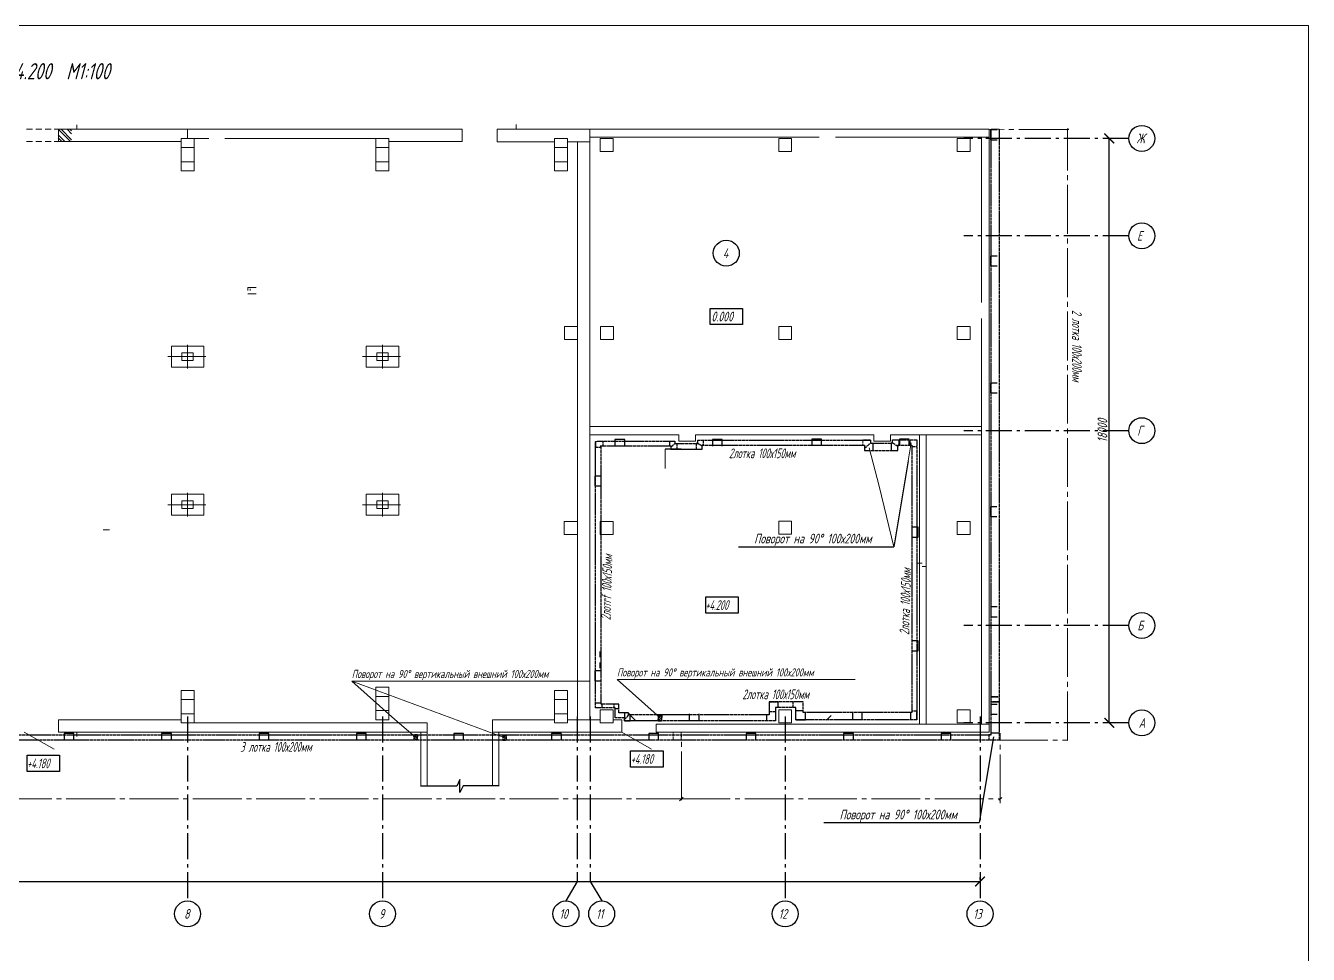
# Model space of a CAD drawing. Header units: millimetres. Extents: x -14296 to 10264, y -13087 to -5602.
# Drawn here: x -5596.3 to -5201.3, y -5892 to -5606 of the extents above; entities that cross this region are included whole.
import ezdxf

# ---------------------------------------------------------------- set-up
doc = ezdxf.new("R2010")
doc.units = ezdxf.units.MM
for name, pattern in [('CENTER2', [1.125, 0.75, -0.125, 0.125, -0.125]), ('gost6', [12, 8, -1.5, 1, -1.5]), ('HIDDEN2', [4.7625, 3.175, -1.5875]), ('K5LT_AXLED', [19.5, 15, -1.5, 1.5, -1.5]), ('K5LT_BASIC', [0]), ('PHANTOM2', [1.25, 0.625, -0.125, 0.125, -0.125, 0.125, -0.125])]:
    doc.linetypes.add(name, pattern=pattern)
for name, color, linetype, lineweight in [('Линия выноска', 137, 'Continuous', 25), ('Осевая', 4, 'gost6', 25), ('Размерная', 4, 'Continuous', 25), ('Рамка толстая', 7, 'Continuous', 15), ('Рамка тонкая', 5, 'Continuous', 25), ('стена', 7, 'Continuous', 18), ('Строительный', 251, 'Continuous', 13), ('Текст', 7, 'Continuous', 20), ('Технологическое', 156, 'Continuous', 18), ('ЭлектрооБорудование (Вновь)', 160, 'Continuous', 15)]:
    doc.layers.add(name, color=color, linetype=linetype, lineweight=lineweight)
doc.styles.add('Simplex', font='simplex.shx', dxfattribs={"width": 0.7, "oblique": 15})

# ---------------------------------------------------------------- blocks, each defined once
blk = doc.blocks.new('_ArchTick')
at = {"color": 0, "const_width": 0.15}
blk.add_lwpolyline([(-0.5, -0.5), (0.5, 0.5)], dxfattribs=at)

msp = doc.modelspace()

# ---------------------------------------------------------------- linework, layer by layer
at = {"layer": 'Линия выноска', "color": 18, "linetype": 'ByBlock', "lineweight": -2, "true_color": 0x000000}
for p, q in [((-5328.99101, -5766.44187), (-5328.99101, -5766.44187)), ((-5302.7, -5851.42489), (-5302.7, -5851.42489))]:
    msp.add_line(p, q, dxfattribs=at)
at = {"layer": 'Линия выноска', "color": 18, "lineweight": 25, "true_color": 0x000000}
msp.add_line((-5408.60924, -5819.81766), (-5410.02345, -5818.40344), dxfattribs=at)
at = {"layer": 'Линия выноска', "color": 18, "true_color": 0x000000}
msp.add_line((-5348.25882, -5818.40344), (-5349.67303, -5819.81766), dxfattribs=at)
at = {"layer": 'Линия выноска', "color": 18, "linetype": 'ByBlock', "lineweight": -2, "true_color": 0x000000}
for points in [[(-5324.58305, -5740.00797), (-5328.99101, -5766.44187)], [(-5376.82691, -5766.44187), (-5328.99101, -5766.44187)], [(-5298.29204, -5824.99099), (-5302.7, -5851.42489)], [(-5350.5359, -5851.42489), (-5302.7, -5851.42489)]]:
    msp.add_lwpolyline(points, dxfattribs=at)
at = {"layer": 'Осевая', "color": 18, "true_color": 0x000000}
for p, q in [((-5256.63039, -5640.71055), (-5307.45039, -5640.71055)), ((-5256.63039, -5670.71055), (-5307.43039, -5670.71055)), ((-5256.63039, -5730.71055), (-5307.43039, -5730.71055)), ((-5256.63039, -5790.71055), (-5307.43039, -5790.71055)), ((-5546.43039, -5818.71055), (-5546.43039, -5875.53303)), ((-5486.43039, -5818.71055), (-5486.43039, -5875.53303)), ((-5426.43039, -5818.71055), (-5426.43039, -5869.53303)), ((-5422.43039, -5818.71055), (-5422.43039, -5869.53303)), ((-5362.43039, -5818.71055), (-5362.43039, -5875.53303)), ((-5256.63039, -5820.71055), (-5307.43039, -5820.71055)), ((-5302.43039, -5818.71055), (-5302.43039, -5875.53303)), ((-5426.43039, -5869.53303), (-5429.93039, -5875.53303)), ((-5422.43039, -5869.53303), (-5418.93039, -5875.53303))]:
    msp.add_line(p, q, dxfattribs=at)
at = {"layer": 'Размерная', "color": 18, "true_color": 0x000000}
for p, q in [((-5263.25539, -5640.71055), (-5263.88039, -5640.71055)), ((-5262.63039, -5820.71055), (-5262.63039, -5640.71055)), ((-5263.25539, -5820.71055), (-5263.88039, -5820.71055)), ((-5302.43039, -5868.90803), (-5302.43039, -5868.28303)), ((-5910.43039, -5869.53303), (-5302.43039, -5869.53303))]:
    msp.add_line(p, q, dxfattribs=at)
at = {"layer": 'Рамка толстая', "color": 18, "true_color": 0x000000}
for p, q in [((-5991.34149, -5605.98148), (-5201.34149, -5605.98148)), ((-5201.34149, -5605.98148), (-5201.34149, -6179.98148))]:
    msp.add_line(p, q, dxfattribs=at)
at = {"layer": 'Рамка тонкая', "color": 18, "lineweight": 25, "true_color": 0x000000}
for p, q in [((-5297.20063, -5638.11059), (-5299.20063, -5638.11059)), ((-5299.20063, -5638.11059), (-5299.20063, -5641.11059)), ((-5299.20063, -5641.11059), (-5297.20063, -5641.11059)), ((-5297.19611, -5676.97724), (-5299.19611, -5676.97724)), ((-5299.19611, -5676.97724), (-5299.19611, -5679.97724)), ((-5299.19611, -5679.97724), (-5297.19611, -5679.97724)), ((-5297.17771, -5716.06674), (-5299.17771, -5716.06674)), ((-5299.17771, -5716.06674), (-5299.17771, -5719.06674)), ((-5299.17771, -5719.06674), (-5297.17771, -5719.06674)), ((-5411.83035, -5733.46055), (-5414.83035, -5733.46055)), ((-5414.83035, -5733.46055), (-5414.83035, -5735.46055)), ((-5411.83035, -5735.46055), (-5411.83035, -5733.46055)), ((-5381.83035, -5733.46055), (-5384.83035, -5733.46055)), ((-5384.83035, -5733.46055), (-5384.83035, -5735.46055)), ((-5381.83035, -5735.46055), (-5381.83035, -5733.46055)), ((-5351.23187, -5733.36123), (-5354.23187, -5733.36123)), ((-5354.23187, -5733.36123), (-5354.23187, -5735.36123)), ((-5351.23187, -5735.36123), (-5351.23187, -5733.36123)), ((-5324.26863, -5733.29422), (-5327.26863, -5733.29422)), ((-5327.26863, -5733.29422), (-5327.26863, -5735.29422)), ((-5324.26863, -5735.29422), (-5324.26863, -5733.29422)), ((-5419.03047, -5744.71055), (-5421.03047, -5744.71055)), ((-5421.03047, -5744.71055), (-5421.03047, -5747.71055)), ((-5421.03047, -5747.71055), (-5419.03047, -5747.71055)), ((-5297.21047, -5754.16639), (-5299.21047, -5754.16639)), ((-5299.21047, -5754.16639), (-5299.21047, -5757.16639)), ((-5299.21047, -5757.16639), (-5297.21047, -5757.16639)), ((-5321.53039, -5760.47291), (-5323.53039, -5760.47291)), ((-5321.53039, -5763.47291), (-5321.53039, -5760.47291)), ((-5323.53039, -5763.47291), (-5321.53039, -5763.47291)), ((-5297.13039, -5785.01055), (-5299.13039, -5785.01055)), ((-5299.13039, -5785.01055), (-5299.13039, -5788.01055)), ((-5299.13039, -5788.01055), (-5297.13039, -5788.01055)), ((-5321.53039, -5795.47291), (-5323.53039, -5795.47291)), ((-5321.53039, -5798.47291), (-5321.53039, -5795.47291)), ((-5323.53039, -5798.47291), (-5321.53039, -5798.47291)), ((-5419.03047, -5804.71055), (-5421.03047, -5804.71055)), ((-5421.03047, -5804.71055), (-5421.03047, -5807.71055)), ((-5421.03047, -5807.71055), (-5419.03047, -5807.71055)), ((-5297.13039, -5815.01055), (-5299.13039, -5815.01055)), ((-5299.13039, -5815.01055), (-5299.13039, -5818.01055)), ((-5391.94367, -5817.95228), (-5391.94367, -5819.95228)), ((-5391.94367, -5819.95228), (-5388.94367, -5819.95228)), ((-5388.94367, -5819.95228), (-5388.94367, -5817.95228)), ((-5341.73039, -5817.61055), (-5341.73039, -5819.61055)), ((-5341.73039, -5819.61055), (-5338.73039, -5819.61055)), ((-5338.73039, -5819.61055), (-5338.73039, -5817.61055)), ((-5299.13039, -5818.01055), (-5297.13039, -5818.01055)), ((-5581.43039, -5824.01055), (-5584.43039, -5824.01055)), ((-5584.43039, -5824.01055), (-5584.43039, -5826.01055)), ((-5581.43039, -5826.01055), (-5581.43039, -5824.01055)), ((-5551.43039, -5824.01055), (-5554.43039, -5824.01055)), ((-5554.43039, -5824.01055), (-5554.43039, -5826.01055)), ((-5551.43039, -5826.01055), (-5551.43039, -5824.01055)), ((-5521.43039, -5824.01055), (-5524.43039, -5824.01055)), ((-5524.43039, -5824.01055), (-5524.43039, -5826.01055)), ((-5521.43039, -5826.01055), (-5521.43039, -5824.01055)), ((-5491.43039, -5824.01055), (-5494.43039, -5824.01055)), ((-5494.43039, -5824.01055), (-5494.43039, -5826.01055)), ((-5491.43039, -5826.01055), (-5491.43039, -5824.01055)), ((-5461.43039, -5824.01055), (-5464.43039, -5824.01055)), ((-5464.43039, -5824.01055), (-5464.43039, -5826.01055)), ((-5461.43039, -5826.01055), (-5461.43039, -5824.01055)), ((-5431.43039, -5824.01055), (-5434.43039, -5824.01055)), ((-5434.43039, -5824.01055), (-5434.43039, -5826.01055)), ((-5401.43039, -5824.01055), (-5404.43039, -5824.01055)), ((-5404.43039, -5824.01055), (-5404.43039, -5826.01055)), ((-5401.43039, -5826.01055), (-5401.43039, -5824.01055)), ((-5371.43039, -5824.01055), (-5374.43039, -5824.01055)), ((-5374.43039, -5824.01055), (-5374.43039, -5826.01055)), ((-5371.43039, -5826.01055), (-5371.43039, -5824.01055)), ((-5341.43039, -5824.01055), (-5344.43039, -5824.01055)), ((-5344.43039, -5824.01055), (-5344.43039, -5826.01055)), ((-5341.43039, -5826.01055), (-5341.43039, -5824.01055)), ((-5311.43039, -5824.01055), (-5314.43039, -5824.01055)), ((-5314.43039, -5824.01055), (-5314.43039, -5826.01055)), ((-5311.43039, -5826.01055), (-5311.43039, -5824.01055))]:
    msp.add_line(p, q, dxfattribs=at)
at = {"layer": 'Рамка тонкая', "color": 18, "true_color": 0x000000}
for p, q in [((-5385.56342, -5693.06566), (-5375.56342, -5693.06566)), ((-5385.56342, -5698.06566), (-5385.56342, -5693.06566)), ((-5375.56342, -5693.06566), (-5375.56342, -5698.06566)), ((-5375.56342, -5698.06566), (-5385.56342, -5698.06566)), ((-5386.87132, -5781.91239), (-5376.87132, -5781.91239)), ((-5386.87132, -5786.91239), (-5386.87132, -5781.91239)), ((-5376.87132, -5781.91239), (-5376.87132, -5786.91239)), ((-5376.87132, -5786.91239), (-5386.87132, -5786.91239)), ((-5410.01294, -5829.33232), (-5400.01294, -5829.33232)), ((-5410.01294, -5834.33232), (-5410.01294, -5829.33232)), ((-5400.01294, -5829.33232), (-5400.01294, -5834.33232)), ((-5595.85176, -5830.66756), (-5585.85176, -5830.66756)), ((-5595.85176, -5835.66756), (-5595.85176, -5830.66756)), ((-5585.85176, -5830.66756), (-5585.85176, -5835.66756)), ((-5585.85176, -5835.66756), (-5595.85176, -5835.66756)), ((-5400.01294, -5834.33232), (-5410.01294, -5834.33232))]:
    msp.add_line(p, q, dxfattribs=at)
at = {"layer": 'Рамка тонкая', "color": 18, "ltscale": 100, "true_color": 0x000000}
for p, q in [((-5463.57503, -5840.14412), (-5474.75106, -5840.18254)), ((-5462.58625, -5838.13855), (-5463.57503, -5840.14412)), ((-5462.56384, -5842.13848), (-5462.58625, -5838.13855)), ((-5461.57506, -5840.13291), (-5462.56384, -5842.13848)), ((-5450.75106, -5840.10227), (-5461.57506, -5840.13291))]:
    msp.add_line(p, q, dxfattribs=at)
at = {"layer": 'Рамка тонкая', "color": 18, "true_color": 0x000000}
for centre in [(-5252.63039, -5640.71055), (-5252.63039, -5670.71055), (-5380.56342, -5676.06566), (-5252.63039, -5730.71055), (-5252.63039, -5790.71055), (-5252.63039, -5820.71055), (-5546.43039, -5879.53303), (-5486.43039, -5879.53303), (-5429.93039, -5879.53303), (-5418.93039, -5879.53303), (-5362.43039, -5879.53303), (-5302.43039, -5879.53303)]:
    msp.add_circle(centre, 4, dxfattribs=at)
at = {"layer": 'стена', "color": 18, "true_color": 0x000000}
msp.add_line((-5299.63039, -5819.71055), (-5299.63039, -5812.57968), dxfattribs=at)
at = {"layer": 'Строительный', "color": 18, "linetype": 'HIDDEN2', "ltscale": 0.6, "true_color": 0x000000}
for p, q in [((-5585.56982, -5637.89903), (-5596.72943, -5637.89903)), ((-5585.56982, -5641.69903), (-5596.72943, -5641.69908))]:
    msp.add_line(p, q, dxfattribs=at)
at = {"layer": 'Строительный', "color": 18, "linetype": 'Continuous', "true_color": 0x000000}
for p, q in [((-5586.32648, -5639.61152), (-5584.23897, -5641.69903)), ((-5586.24292, -5637.89903), (-5582.44292, -5641.69903)), ((-5585.34489, -5637.89903), (-5582.12576, -5641.11816)), ((-5583.54884, -5637.89903), (-5582.12576, -5639.32211)), ((-5582.65081, -5637.89903), (-5582.12576, -5638.42408)), ((-5586.32648, -5640.50954), (-5585.13699, -5641.69903))]:
    msp.add_line(p, q, dxfattribs=at)
at = {"layer": 'Строительный', "color": 18, "true_color": 0x000000}
for p, q in [((-5461.92365, -5637.88717), (-5586.12943, -5637.89908)), ((-5586.12943, -5637.89908), (-5586.12943, -5641.69908)), ((-5580.49181, -5636.47614), (-5580.49181, -5637.91056)), ((-5546.43039, -5637.90525), (-5546.43039, -5640.71055)), ((-5461.92365, -5637.88717), (-5461.92365, -5641.68717)), ((-5451.13039, -5637.91055), (-5451.13039, -5641.71055)), ((-5445.22792, -5636.4482), (-5445.22792, -5637.91055)), ((-5548.43039, -5641.69547), (-5586.12943, -5641.69908)), ((-5544.43039, -5640.71055), (-5548.43039, -5640.71055)), ((-5548.43039, -5640.71055), (-5548.43039, -5650.71055)), ((-5548.43039, -5643.53638), (-5544.43039, -5643.53638)), ((-5539.91177, -5640.71055), (-5546.43039, -5640.71055)), ((-5544.43039, -5650.71055), (-5544.43039, -5640.71055)), ((-5484.43039, -5640.71055), (-5534.949, -5640.71055)), ((-5484.43039, -5640.71055), (-5488.43039, -5640.71055)), ((-5488.43039, -5640.71055), (-5488.43039, -5650.71055)), ((-5484.43039, -5640.71055), (-5488.43039, -5640.71055)), ((-5488.43039, -5643.53638), (-5484.43039, -5643.53638)), ((-5484.43039, -5650.71055), (-5484.43039, -5640.71055)), ((-5461.92365, -5641.68717), (-5484.43039, -5641.68933)), ((-5429.43039, -5640.71055), (-5433.43039, -5640.71055)), ((-5433.43039, -5640.71055), (-5433.43039, -5650.71055)), ((-5433.43039, -5643.53638), (-5429.43039, -5643.53638)), ((-5429.43039, -5650.71055), (-5429.43039, -5640.71055)), ((-5415.43039, -5640.71055), (-5419.43039, -5640.71055)), ((-5419.43039, -5640.71055), (-5419.43039, -5644.71055)), ((-5415.43039, -5644.71055), (-5415.43039, -5640.71055)), ((-5419.43039, -5644.71055), (-5415.43039, -5644.71055)), ((-5548.43039, -5647.88472), (-5544.43039, -5647.88472)), ((-5548.43039, -5650.71055), (-5544.43039, -5650.71055)), ((-5488.43039, -5647.88472), (-5484.43039, -5647.88472)), ((-5488.43039, -5650.71055), (-5484.43039, -5650.71055)), ((-5488.43039, -5650.71055), (-5484.43039, -5650.71055)), ((-5433.43039, -5647.88472), (-5429.43039, -5647.88472)), ((-5433.43039, -5650.71055), (-5429.43039, -5650.71055)), ((-5430.33039, -5702.62128), (-5430.33039, -5698.62128)), ((-5430.33039, -5698.62128), (-5426.33039, -5698.62128)), ((-5426.33039, -5698.62128), (-5426.33039, -5702.62128)), ((-5415.33253, -5698.61319), (-5419.33253, -5698.61319)), ((-5419.33253, -5698.61319), (-5419.33253, -5702.61319)), ((-5415.33253, -5702.61319), (-5415.33253, -5698.61319)), ((-5426.33039, -5702.62128), (-5430.33039, -5702.62128)), ((-5419.33253, -5702.61319), (-5415.33253, -5702.61319)), ((-5551.43039, -5704.71055), (-5551.43039, -5711.11055)), ((-5541.43039, -5704.71055), (-5551.43039, -5704.71055)), ((-5548.18039, -5706.71055), (-5545.23039, -5706.71055)), ((-5548.18039, -5706.71055), (-5548.18039, -5709.11055)), ((-5544.68039, -5706.71055), (-5548.13039, -5706.71055)), ((-5546.43039, -5704.24519), (-5546.43039, -5711.57393)), ((-5544.68039, -5706.71055), (-5544.68039, -5709.11055)), ((-5541.43039, -5704.71055), (-5541.43039, -5711.11055)), ((-5491.43039, -5704.71055), (-5491.43039, -5711.11055)), ((-5481.43039, -5704.71055), (-5491.43039, -5704.71055)), ((-5488.18039, -5706.71055), (-5485.23039, -5706.71055)), ((-5488.18039, -5706.71055), (-5488.18039, -5709.11055)), ((-5484.68039, -5706.71055), (-5488.13039, -5706.71055)), ((-5486.43039, -5704.24519), (-5486.43039, -5711.57393)), ((-5484.68039, -5706.71055), (-5484.68039, -5709.11055)), ((-5481.43039, -5704.71055), (-5481.43039, -5711.11055)), ((-5540.8411, -5707.91055), (-5552.53085, -5707.91055)), ((-5544.73039, -5709.11055), (-5548.18039, -5709.11055)), ((-5544.68039, -5709.11055), (-5547.63039, -5709.11055)), ((-5480.8411, -5707.91055), (-5492.53085, -5707.91055)), ((-5484.73039, -5709.11055), (-5488.18039, -5709.11055)), ((-5484.68039, -5709.11055), (-5487.63039, -5709.11055)), ((-5541.43039, -5711.11055), (-5551.43039, -5711.11055)), ((-5481.43039, -5711.11055), (-5491.43039, -5711.11055)), ((-5551.43039, -5756.71055), (-5551.43039, -5750.31055)), ((-5541.43039, -5750.31055), (-5551.43039, -5750.31055)), ((-5546.43039, -5757.17591), (-5546.43039, -5749.84717)), ((-5541.43039, -5756.71055), (-5541.43039, -5750.31055)), ((-5491.43039, -5756.71055), (-5491.43039, -5750.31055)), ((-5481.43039, -5750.31055), (-5491.43039, -5750.31055)), ((-5486.43039, -5757.17591), (-5486.43039, -5749.84717)), ((-5481.43039, -5756.71055), (-5481.43039, -5750.31055)), ((-5540.8411, -5753.51055), (-5552.53085, -5753.51055)), ((-5548.18039, -5754.71055), (-5548.18039, -5752.31055)), ((-5544.73039, -5752.31055), (-5548.18039, -5752.31055)), ((-5544.68039, -5752.31055), (-5547.63039, -5752.31055)), ((-5544.68039, -5754.71055), (-5544.68039, -5752.31055)), ((-5480.8411, -5753.51055), (-5492.53085, -5753.51055)), ((-5488.18039, -5754.71055), (-5488.18039, -5752.31055)), ((-5484.73039, -5752.31055), (-5488.18039, -5752.31055)), ((-5484.68039, -5752.31055), (-5487.63039, -5752.31055)), ((-5484.68039, -5754.71055), (-5484.68039, -5752.31055)), ((-5541.43039, -5756.71055), (-5551.43039, -5756.71055)), ((-5548.18039, -5754.71055), (-5545.23039, -5754.71055)), ((-5544.68039, -5754.71055), (-5548.13039, -5754.71055)), ((-5481.43039, -5756.71055), (-5491.43039, -5756.71055)), ((-5488.18039, -5754.71055), (-5485.23039, -5754.71055)), ((-5484.68039, -5754.71055), (-5488.13039, -5754.71055)), ((-5596.73039, -5823.51055), (-5587.55052, -5828.81055)), ((-5580.49181, -5824.94496), (-5580.49181, -5823.51055)), ((-5412.73039, -5823.51055), (-5403.55052, -5828.81055)), ((-5394.49181, -5824.62282), (-5394.49181, -5823.51055))]:
    msp.add_line(p, q, dxfattribs=at)
at = {"layer": 'Строительный', "color": 18, "ltscale": 100, "true_color": 0x000000}
for p, q in [((-5299.63026, -5637.91055), (-5451.13039, -5637.91055)), ((-5422.53039, -5724.46055), (-5422.53039, -5637.91055)), ((-5299.63039, -5823.51055), (-5299.63039, -5637.91055)), ((-5433.43039, -5641.71055), (-5451.13039, -5641.71055)), ((-5422.43039, -5641.71055), (-5429.43039, -5641.71055)), ((-5426.33039, -5724.46055), (-5426.33039, -5641.71055)), ((-5351.92856, -5640.31055), (-5422.43039, -5640.31055)), ((-5360.43039, -5640.71055), (-5364.43039, -5640.71055)), ((-5364.43039, -5640.71055), (-5364.43039, -5644.71055)), ((-5360.43039, -5644.71055), (-5360.43039, -5640.71055)), ((-5299.63026, -5640.31055), (-5346.93221, -5640.31055)), ((-5305.43039, -5640.71055), (-5309.43039, -5640.71055)), ((-5309.43039, -5640.71055), (-5309.43039, -5644.71055)), ((-5305.43039, -5644.71055), (-5305.43039, -5640.71055)), ((-5302.03039, -5691.21255), (-5302.03039, -5640.31055)), ((-5364.43039, -5644.71055), (-5360.43039, -5644.71055)), ((-5309.43039, -5644.71055), (-5305.43039, -5644.71055)), ((-5360.43039, -5698.61319), (-5364.43039, -5698.61319)), ((-5364.43039, -5698.61319), (-5364.43039, -5702.61319)), ((-5360.43039, -5702.61319), (-5360.43039, -5698.61319)), ((-5305.43039, -5698.61319), (-5309.43039, -5698.61319)), ((-5309.43039, -5698.61319), (-5309.43039, -5702.61319)), ((-5305.43039, -5702.61319), (-5305.43039, -5698.61319)), ((-5302.03039, -5821.11055), (-5302.03039, -5696.20855)), ((-5364.43039, -5702.61319), (-5360.43039, -5702.61319)), ((-5309.43039, -5702.61319), (-5305.43039, -5702.61319)), ((-5426.33039, -5819.71055), (-5426.33039, -5724.46055)), ((-5422.53039, -5819.71055), (-5422.53039, -5724.46055)), ((-5422.53039, -5729.46055), (-5302.03039, -5729.46055)), ((-5395.13599, -5731.96055), (-5422.53039, -5731.96055)), ((-5422.43039, -5731.96055), (-5395.13599, -5731.96055)), ((-5395.13599, -5731.96055), (-5395.13599, -5733.96055)), ((-5395.13599, -5733.96055), (-5390.03599, -5733.96055)), ((-5335.13599, -5731.96055), (-5390.03599, -5731.96055)), ((-5390.03599, -5731.96055), (-5335.13599, -5731.96055)), ((-5390.03599, -5733.96055), (-5390.03599, -5731.96055)), ((-5335.13599, -5731.96055), (-5335.13599, -5733.96055)), ((-5335.13599, -5733.96055), (-5330.03599, -5733.96055)), ((-5330.03599, -5731.96055), (-5302.03039, -5731.96055)), ((-5330.03599, -5733.96055), (-5330.03599, -5731.96055)), ((-5321.03039, -5821.11055), (-5321.03039, -5731.96055)), ((-5319.03039, -5731.96055), (-5319.03039, -5821.11055)), ((-5426.33039, -5758.71055), (-5430.43039, -5758.71055)), ((-5430.43039, -5758.71055), (-5430.43039, -5762.71055)), ((-5415.43039, -5758.71055), (-5419.43039, -5758.71055)), ((-5419.43039, -5758.71055), (-5419.43039, -5762.71055)), ((-5415.43039, -5762.71055), (-5415.43039, -5758.71055)), ((-5360.43039, -5758.55835), (-5364.43039, -5758.55835)), ((-5364.43039, -5758.55835), (-5364.43039, -5762.55835)), ((-5360.43039, -5762.55835), (-5360.43039, -5758.55835)), ((-5305.43039, -5758.71055), (-5309.43039, -5758.71055)), ((-5309.43039, -5758.71055), (-5309.43039, -5762.71055)), ((-5305.43039, -5762.71055), (-5305.43039, -5758.71055)), ((-5430.43039, -5762.71055), (-5426.33039, -5762.71055)), ((-5419.43039, -5762.71055), (-5415.43039, -5762.71055)), ((-5364.43039, -5762.55835), (-5360.43039, -5762.55835)), ((-5309.43039, -5762.71055), (-5305.43039, -5762.71055)), ((-5544.43039, -5810.71055), (-5548.43039, -5810.71055)), ((-5548.43039, -5810.71055), (-5548.43039, -5820.71055)), ((-5548.43039, -5813.53638), (-5544.43039, -5813.53638)), ((-5544.43039, -5820.71055), (-5544.43039, -5810.71055)), ((-5484.43039, -5809.71055), (-5488.43039, -5809.71055)), ((-5488.43039, -5809.71055), (-5488.43039, -5819.71055)), ((-5488.43039, -5812.53638), (-5484.43039, -5812.53638)), ((-5484.43039, -5819.71055), (-5484.43039, -5809.71055)), ((-5429.43039, -5810.71055), (-5433.43039, -5810.71055)), ((-5433.43039, -5810.71055), (-5433.43039, -5820.71055)), ((-5433.43039, -5813.53638), (-5429.43039, -5813.53638)), ((-5429.43039, -5820.71055), (-5429.43039, -5810.71055)), ((-5488.43039, -5816.88472), (-5484.43039, -5816.88472)), ((-5415.43039, -5816.71055), (-5419.43039, -5816.71055)), ((-5419.43039, -5816.71055), (-5419.43039, -5820.71055)), ((-5415.43039, -5820.71055), (-5415.43039, -5816.71055)), ((-5360.43039, -5816.71055), (-5364.43039, -5816.71055)), ((-5364.43039, -5816.71055), (-5364.43039, -5820.71055)), ((-5360.43039, -5820.71055), (-5360.43039, -5816.71055)), ((-5305.43039, -5816.71055), (-5309.43039, -5816.71055)), ((-5309.43039, -5816.71055), (-5309.43039, -5820.71055)), ((-5305.43039, -5820.71055), (-5305.43039, -5816.71055)), ((-5548.43039, -5819.71055), (-5586.13039, -5819.71055)), ((-5586.13039, -5819.71055), (-5586.13039, -5823.51055)), ((-5548.43039, -5817.88472), (-5544.43039, -5817.88472)), ((-5548.43039, -5820.71055), (-5544.43039, -5820.71055)), ((-5544.43039, -5820.71055), (-5546.43039, -5820.71055)), ((-5472.63039, -5820.71055), (-5544.43039, -5820.71055)), ((-5488.43039, -5819.71055), (-5484.43039, -5819.71055)), ((-5472.63039, -5820.71055), (-5472.63039, -5823.51055)), ((-5472.63039, -5840.17525), (-5472.63039, -5820.71055)), ((-5433.43039, -5819.71055), (-5452.58466, -5819.71055)), ((-5452.58466, -5840.10746), (-5452.58466, -5819.71055)), ((-5433.43039, -5817.88472), (-5429.43039, -5817.88472)), ((-5433.43039, -5820.71055), (-5429.43039, -5820.71055)), ((-5419.43039, -5819.71055), (-5429.43039, -5819.71055)), ((-5419.43039, -5820.71055), (-5415.43039, -5820.71055)), ((-5412.73039, -5819.71055), (-5415.43039, -5819.71055)), ((-5412.73039, -5823.51055), (-5412.73039, -5819.71055)), ((-5299.63039, -5821.11055), (-5402.13039, -5821.11055)), ((-5402.13039, -5823.51055), (-5402.13039, -5821.11055)), ((-5364.43039, -5820.71055), (-5360.43039, -5820.71055)), ((-5309.43039, -5820.71055), (-5305.43039, -5820.71055)), ((-5472.63039, -5823.51055), (-5586.13039, -5823.51055)), ((-5474.63039, -5823.51055), (-5474.63039, -5840.18109)), ((-5412.73039, -5823.51055), (-5452.57721, -5823.51055)), ((-5450.57721, -5823.51055), (-5452.57721, -5823.51055)), ((-5450.57721, -5823.51055), (-5450.57721, -5840.18109)), ((-5299.63039, -5823.51055), (-5402.13039, -5823.51055))]:
    msp.add_line(p, q, dxfattribs=at)
at = {"layer": 'Технологическое', "color": 18, "ltscale": 0.6, "true_color": 0x000000}
for p, q in [((-5527.87033, -5687.58017), (-5527.87033, -5686.58017)), ((-5527.87033, -5686.58017), (-5525.31033, -5686.58017)), ((-5527.17033, -5687.58017), (-5527.17033, -5687.08017)), ((-5527.87033, -5688.58017), (-5525.31033, -5688.58017)), ((-5571.43039, -5761.21055), (-5572.43039, -5761.21055)), ((-5571.43039, -5761.21055), (-5570.43039, -5761.21055))]:
    msp.add_line(p, q, dxfattribs=at)
at = {"layer": 'Технологическое', "color": 18, "lineweight": 25, "ltscale": 100, "true_color": 0x000000}
msp.add_line((-5394.41903, -5736.37558), (-5399.4284, -5736.37558), dxfattribs=at)
at = {"layer": 'Технологическое', "color": 18, "ltscale": 100, "true_color": 0x000000}
msp.add_line((-5399.4284, -5736.37558), (-5399.4284, -5742.37558), dxfattribs=at)
at = {"layer": 'Технологическое', "color": 18, "ltscale": 10, "true_color": 0x000000}
for p, q in [((-5319.03039, -5737.56062), (-5319.03039, -5750.56062)), ((-5322.02415, -5771.51253), (-5320.23039, -5771.51253)), ((-5320.23039, -5772.51253), (-5319.03039, -5772.51253)), ((-5319.03039, -5772.51253), (-5319.03039, -5789.51253))]:
    msp.add_line(p, q, dxfattribs=at)
at = {"layer": 'Технологическое', "color": 18, "lineweight": 25, "true_color": 0x000000}
for p, q in [((-5419.53039, -5798.74786), (-5419.53039, -5800.45863)), ((-5419.53039, -5802.09259), (-5419.53039, -5803.80336))]:
    msp.add_line(p, q, dxfattribs=at)
at = {"layer": 'ЭлектрооБорудование (Вновь)', "color": 18, "linetype": 'K5LT_AXLED', "lineweight": 15, "true_color": 0x000000}
for p, q in [((-5275.52786, -5637.92292), (-5299.63026, -5637.91055)), ((-5299.03583, -5637.90035), (-5296.55103, -5637.90035)), ((-5275.75023, -5638.14245), (-5275.30549, -5637.70338)), ((-5275.52786, -5637.92292), (-5275.75023, -5638.14245)), ((-5275.30549, -5637.70338), (-5275.52786, -5637.92292)), ((-5275.52786, -5826.05397), (-5275.52786, -5637.92292)), ((-5275.52786, -5637.92292), (-5275.0613, -5637.92292)), ((-5275.0613, -5637.92292), (-5275.52786, -5637.92292)), ((-5324.58305, -5740.00797), (-5323.59669, -5734.41456)), ((-5394.34089, -5844.5293), (-5394.34089, -5824.54583)), ((-5296.19423, -5845.43443), (-5296.19423, -5823.84879)), ((-5296.55909, -5826.05397), (-5275.52786, -5826.05397)), ((-5275.56919, -5826.09445), (-5275.49163, -5826.01848)), ((-5275.52786, -5826.05397), (-5275.56919, -5826.09445)), ((-5275.5469, -5826.07287), (-5275.51365, -5826.03986)), ((-5275.52786, -5826.05397), (-5275.5469, -5826.07287)), ((-5275.49163, -5826.01848), (-5275.52786, -5826.05397)), ((-5275.51365, -5826.03986), (-5275.52786, -5826.05397)), ((-5275.52786, -5826.05397), (-5275.49663, -5826.05397)), ((-5275.49663, -5826.05397), (-5275.52786, -5826.05397)), ((-5915.27122, -5844.06835), (-5394.34089, -5844.06835)), ((-5394.96729, -5844.67765), (-5393.83064, -5843.57203)), ((-5394.34089, -5844.06835), (-5394.96729, -5844.67765)), ((-5394.6609, -5844.37962), (-5394.06186, -5843.79694)), ((-5394.34089, -5844.06835), (-5394.6609, -5844.37962)), ((-5394.06186, -5843.79694), (-5394.34089, -5844.06835)), ((-5394.34089, -5844.06835), (-5394.34089, -5844.5293)), ((-5394.34089, -5844.06835), (-5296.19423, -5844.06835)), ((-5296.69282, -5844.53102), (-5295.76528, -5843.67029)), ((-5296.19423, -5844.06835), (-5296.69282, -5844.53102)), ((-5295.76528, -5843.67029), (-5296.19423, -5844.06835)), ((-5296.19423, -5844.06835), (-5296.19423, -5845.43443))]:
    msp.add_line(p, q, dxfattribs=at)
at = {"layer": 'ЭлектрооБорудование (Вновь)', "color": 18, "linetype": 'K5LT_AXLED', "lineweight": 25, "true_color": 0x000000}
for p, q in [((-5299.03583, -5640.71055), (-5299.03583, -5637.90035)), ((-5296.55103, -5637.90035), (-5296.55103, -5640.84864))]:
    msp.add_line(p, q, dxfattribs=at)
at = {"layer": 'ЭлектрооБорудование (Вновь)', "color": 18, "linetype": 'CENTER2', "lineweight": 25, "true_color": 0x000000}
for p, q in [((-5299.03583, -5824.39575), (-5299.03583, -5640.71055)), ((-5296.55909, -5640.71055), (-5296.55909, -5826.05397)), ((-5420.85908, -5734.00239), (-5420.29544, -5733.96854)), ((-5420.85908, -5816.05563), (-5420.85908, -5734.00239)), ((-5420.85908, -5734.00239), (-5420.85908, -5735.8387)), ((-5420.29544, -5733.96854), (-5396.37738, -5733.96854)), ((-5418.45068, -5735.37333), (-5418.45068, -5733.96854)), ((-5398.00415, -5734.07712), (-5398.00415, -5735.37333)), ((-5396.37738, -5733.96854), (-5396.37738, -5734.67451)), ((-5389.31529, -5734.67451), (-5389.31529, -5733.59763)), ((-5389.31529, -5733.59763), (-5336.12841, -5733.59763)), ((-5387.63336, -5733.69645), (-5387.63336, -5735.22485)), ((-5336.12841, -5733.59763), (-5338.52273, -5733.59763)), ((-5337.98195, -5736.06943), (-5336.12841, -5734.53498)), ((-5336.12841, -5733.59763), (-5336.12841, -5734.53498)), ((-5336.12841, -5734.53498), (-5329.35163, -5734.53498)), ((-5336.12841, -5734.53498), (-5335.47177, -5734.53498)), ((-5335.47177, -5734.53498), (-5335.47177, -5736.78526)), ((-5329.35163, -5734.53498), (-5329.82912, -5734.53498)), ((-5329.82912, -5734.53498), (-5329.82912, -5736.78526)), ((-5329.35163, -5734.53498), (-5329.35163, -5733.55576)), ((-5329.35163, -5733.55576), (-5321.85028, -5733.55576)), ((-5327.72948, -5735.61364), (-5329.35163, -5734.53498)), ((-5327.40287, -5733.65873), (-5327.40287, -5735.1586)), ((-5324.03415, -5733.69051), (-5324.03415, -5735.1586)), ((-5321.85028, -5733.55576), (-5321.85028, -5819.73151)), ((-5420.85908, -5735.8387), (-5419.07021, -5735.8387)), ((-5419.39061, -5735.37333), (-5397.58738, -5735.37333)), ((-5419.07021, -5814.95715), (-5419.07021, -5735.37333)), ((-5419.07021, -5735.8387), (-5419.07021, -5735.37333)), ((-5419.07021, -5735.37333), (-5418.45068, -5735.37333)), ((-5398.00415, -5735.37333), (-5397.58738, -5735.37333)), ((-5397.58738, -5735.70284), (-5396.37738, -5734.67451)), ((-5397.58738, -5735.37333), (-5397.58738, -5736.37558)), ((-5397.58738, -5735.37333), (-5397.58738, -5735.70284)), ((-5397.58738, -5736.37558), (-5387.97867, -5736.37558)), ((-5396.37738, -5734.67451), (-5389.31529, -5734.67451)), ((-5396.37738, -5734.67451), (-5395.82795, -5734.67451)), ((-5395.82795, -5734.67451), (-5395.82795, -5736.37558)), ((-5389.31529, -5734.67451), (-5389.83676, -5734.67451)), ((-5389.83676, -5734.67451), (-5389.83676, -5736.37558)), ((-5387.97867, -5735.52725), (-5389.31529, -5734.67451)), ((-5387.97867, -5736.37558), (-5387.97867, -5735.22485)), ((-5387.97867, -5735.22485), (-5337.98195, -5735.22485)), ((-5387.63336, -5735.22485), (-5387.97867, -5735.22485)), ((-5387.97867, -5735.22485), (-5387.97867, -5735.52725)), ((-5338.52273, -5735.22485), (-5337.98195, -5735.22485)), ((-5337.98195, -5735.22485), (-5337.98195, -5736.78526)), ((-5337.98195, -5735.22485), (-5337.98195, -5736.06943)), ((-5337.98195, -5736.78526), (-5327.72948, -5736.78526)), ((-5327.72948, -5736.78526), (-5327.72948, -5735.1586)), ((-5327.72948, -5735.1586), (-5323.4586, -5735.1586)), ((-5327.40287, -5735.1586), (-5327.72948, -5735.1586)), ((-5327.72948, -5735.1586), (-5327.72948, -5735.61364)), ((-5324.03415, -5735.1586), (-5323.4586, -5735.1586)), ((-5323.4586, -5735.1586), (-5323.4586, -5817.48615)), ((-5323.4586, -5735.1586), (-5323.4586, -5735.63213)), ((-5323.4586, -5735.63213), (-5321.85028, -5735.63213)), ((-5299.03583, -5814.23732), (-5299.03583, -5812.67838)), ((-5299.03583, -5812.67838), (-5296.55909, -5812.67838)), ((-5296.95446, -5812.67838), (-5298.81898, -5812.67838)), ((-5419.07021, -5814.66731), (-5420.85908, -5814.66731)), ((-5414.78793, -5816.05563), (-5420.85908, -5816.05563)), ((-5419.07021, -5814.95715), (-5419.07021, -5814.66731)), ((-5413.67747, -5814.95715), (-5419.07021, -5814.95715)), ((-5419.07021, -5814.95715), (-5419.07021, -5814.95715)), ((-5418.73866, -5814.95715), (-5419.07021, -5814.95715)), ((-5418.73866, -5815.98213), (-5418.73866, -5814.95715)), ((-5415.05398, -5816.05563), (-5415.05398, -5814.95715)), ((-5414.78793, -5816.05563), (-5415.05398, -5816.05563)), ((-5414.78793, -5819.15841), (-5414.78793, -5816.05563)), ((-5414.78793, -5816.32497), (-5414.78793, -5816.05563)), ((-5413.77174, -5816.32497), (-5414.78793, -5816.32497)), ((-5413.67747, -5817.64931), (-5413.67747, -5814.95715)), ((-5356.9169, -5814.17083), (-5367.3977, -5814.17083)), ((-5367.3977, -5814.17083), (-5367.3977, -5818.27135)), ((-5367.3977, -5814.17083), (-5364.68002, -5814.17083)), ((-5365.38182, -5817.28276), (-5367.3977, -5817.28276)), ((-5367.3977, -5817.28276), (-5367.3977, -5818.27135)), ((-5359.11283, -5815.95997), (-5365.38182, -5815.95997)), ((-5365.38182, -5815.95997), (-5365.38182, -5820.08731)), ((-5364.68002, -5815.95997), (-5365.38182, -5815.95997)), ((-5365.38182, -5815.95997), (-5365.38182, -5816.6914)), ((-5365.38182, -5816.6914), (-5365.38182, -5817.28276)), ((-5364.68002, -5814.17083), (-5364.68002, -5815.95997)), ((-5359.93222, -5815.95997), (-5359.93222, -5814.17083)), ((-5359.11283, -5815.95997), (-5359.93222, -5815.95997)), ((-5359.11283, -5819.73151), (-5359.11283, -5815.95997)), ((-5359.11283, -5816.96671), (-5359.11283, -5815.95997)), ((-5356.9169, -5816.96671), (-5359.11283, -5816.96671)), ((-5356.9169, -5817.48615), (-5356.9169, -5814.17083)), ((-5356.9169, -5817.48615), (-5356.9169, -5816.96671)), ((-5323.4586, -5817.48615), (-5356.9169, -5817.48615)), ((-5356.19154, -5817.48615), (-5356.9169, -5817.48615)), ((-5356.19154, -5819.73151), (-5356.19154, -5817.48615)), ((-5323.4586, -5817.48615), (-5323.82969, -5817.48615)), ((-5323.82969, -5817.48615), (-5323.82969, -5819.73151)), ((-5321.85028, -5817.12471), (-5323.4586, -5817.12471)), ((-5323.4586, -5817.12471), (-5323.4586, -5817.48615)), ((-5321.85028, -5819.73151), (-5321.85028, -5817.12471)), ((-5296.55909, -5814.23732), (-5299.03583, -5814.23732)), ((-5298.64511, -5814.23732), (-5296.94141, -5814.23732)), ((-5296.94141, -5814.23732), (-5296.55909, -5814.23732)), ((-5411.87003, -5819.15841), (-5414.78793, -5819.15841)), ((-5410.66662, -5817.64931), (-5413.67747, -5817.64931)), ((-5410.66662, -5817.64931), (-5411.9341, -5817.64931)), ((-5411.9341, -5817.64931), (-5411.9341, -5819.15841)), ((-5410.66662, -5818.27135), (-5411.87003, -5819.61739)), ((-5411.87003, -5820.08731), (-5411.87003, -5819.15841)), ((-5365.38182, -5820.08731), (-5411.87003, -5820.08731)), ((-5411.87003, -5820.08731), (-5410.16926, -5820.08731)), ((-5410.66662, -5818.27135), (-5410.66662, -5817.64931)), ((-5410.16926, -5818.25764), (-5410.66662, -5817.64931)), ((-5367.3977, -5818.27135), (-5410.66662, -5818.27135)), ((-5410.16926, -5820.08731), (-5410.16926, -5818.25764)), ((-5401.51187, -5818.43046), (-5401.51187, -5820.08731)), ((-5401.51187, -5820.08731), (-5400.39843, -5820.08731)), ((-5400.39843, -5818.27135), (-5401.49843, -5818.27135)), ((-5401.49843, -5818.27135), (-5401.49843, -5818.67168)), ((-5400.39843, -5820.08731), (-5400.39843, -5818.27135)), ((-5367.3977, -5818.27135), (-5368.16834, -5818.27135)), ((-5368.16834, -5818.27135), (-5368.16834, -5820.08731)), ((-5321.85028, -5819.73151), (-5359.11283, -5819.73151)), ((-5359.11283, -5819.73151), (-5356.19154, -5819.73151)), ((-5866.13693, -5824.39575), (-5299.03583, -5824.39575)), ((-5475.60329, -5824.39575), (-5476.71834, -5824.39575)), ((-5476.71834, -5824.39575), (-5476.71834, -5826.05397)), ((-5476.71834, -5824.39575), (-5476.71834, -5824.74711)), ((-5476.71834, -5824.74711), (-5476.71834, -5824.39575)), ((-5476.71834, -5824.39575), (-5476.71834, -5824.86115)), ((-5476.71834, -5824.86115), (-5476.71834, -5824.39575)), ((-5476.71834, -5824.39575), (-5476.71834, -5825.05122)), ((-5476.71834, -5825.05122), (-5475.60329, -5824.39575)), ((-5475.60329, -5824.96), (-5476.67149, -5825.60606)), ((-5475.60329, -5825.8499), (-5475.60329, -5824.39575)), ((-5475.60329, -5824.39575), (-5475.60329, -5824.96)), ((-5449.35891, -5824.55199), (-5449.35891, -5825.87147)), ((-5448.89189, -5824.46512), (-5449.28786, -5824.80837)), ((-5449.26397, -5825.34217), (-5448.33748, -5824.49505)), ((-5448.27468, -5825.14346), (-5449.13311, -5825.94875)), ((-5448.20957, -5826.05397), (-5448.20957, -5824.50695)), ((-5431.43039, -5824.01055), (-5431.43039, -5826.05397)), ((-5299.03583, -5824.39575), (-5299.77165, -5824.39575)), ((-5299.77165, -5824.39575), (-5299.77165, -5826.05397)), ((-5296.68667, -5823.8975), (-5299.03583, -5823.8975)), ((-5296.55909, -5826.05397), (-5915.27122, -5826.05397)), ((-5475.60329, -5825.51461), (-5476.40845, -5825.99326)), ((-5475.60329, -5825.8499), (-5475.60329, -5825.51461)), ((-5449.35891, -5825.87147), (-5449.35891, -5826.05397)), ((-5449.35891, -5826.05397), (-5448.20957, -5826.05397)), ((-5448.26944, -5825.79187), (-5448.48337, -5826.00261))]:
    msp.add_line(p, q, dxfattribs=at)
at = {"layer": 'ЭлектрооБорудование (Вновь)', "color": 18, "linetype": 'CENTER2', "lineweight": 15, "true_color": 0x000000}
for p, q in [((-5338.52273, -5733.59763), (-5338.52273, -5735.22485)), ((-5396.93152, -5826.05397), (-5396.93152, -5823.51055)), ((-5394.49181, -5823.51055), (-5394.49181, -5826.05397)), ((-5394.49181, -5826.05397), (-5396.93152, -5826.05397))]:
    msp.add_line(p, q, dxfattribs=at)
at = {"layer": 'ЭлектрооБорудование (Вновь)', "color": 18, "linetype": 'K5LT_BASIC', "lineweight": 15, "true_color": 0x000000}
for p, q in [((-5333.49478, -5747.77862), (-5336.57565, -5736.02331)), ((-5328.99101, -5766.44187), (-5333.49478, -5747.77862)), ((-5482.5823, -5819.62937), (-5495.83174, -5807.83483)), ((-5495.83174, -5807.83483), (-5422.51047, -5807.83483)), ((-5495.83174, -5807.83483), (-5448.79019, -5825.283)), ((-5400.91904, -5819.16904), (-5414.16848, -5807.37451)), ((-5414.16848, -5807.37451), (-5340.84721, -5807.37451)), ((-5482.5823, -5819.62937), (-5476.29905, -5825.11445))]:
    msp.add_line(p, q, dxfattribs=at)
at = {"layer": 'ЭлектрооБорудование (Вновь)', "color": 18, "linetype": 'K5LT_BASIC', "lineweight": 25, "true_color": 0x000000}
for p, q in [((-5401.51187, -5819.417), (-5400.39843, -5818.27135)), ((-5401.50151, -5818.90113), (-5401.51187, -5818.911)), ((-5400.39843, -5819.02175), (-5401.51187, -5820.08731)), ((-5401.51187, -5820.08731), (-5401.51187, -5819.417)), ((-5401.51187, -5820.08731), (-5400.84856, -5820.08731)), ((-5401.44109, -5818.8436), (-5401.50151, -5818.90113)), ((-5400.96427, -5818.35308), (-5401.44109, -5818.8436)), ((-5400.84856, -5820.08731), (-5400.45417, -5819.69081)), ((-5400.39843, -5818.27135), (-5400.39843, -5819.02175))]:
    msp.add_line(p, q, dxfattribs=at)

# ---------------------------------------------------------------- block references
at = {"layer": 'Размерная', "color": 18, "true_color": 0x000000, "xscale": 3, "yscale": 3, "zscale": 3}
for p, rotation in [((-5262.63039, -5640.71055), 90), ((-5262.63039, -5820.71055), 270)]:
    msp.add_blockref('_ArchTick', p, dxfattribs=dict(at, rotation=rotation))
msp.add_blockref('_ArchTick', (-5302.43039, -5869.53303), dxfattribs=at)

# ---------------------------------------------------------------- texts
at = {"layer": 'Линия выноска', "color": 18, "true_color": 0x000000, "char_height": 3, "attachment_point": 2, "style": 'Simplex'}
for insert in [(-5353.90896, -5762.44187), (-5327.61795, -5847.42489)]:
    msp.add_mtext('Поворот на 90%%D 100х200мм', dxfattribs=dict(at, insert=insert))
at = {"layer": 'Размерная', "color": 18, "true_color": 0x000000, "insert": (-5264.75539, -5730.71055), "char_height": 3, "attachment_point": 5, "rotation": 90, "style": 'Simplex'}
msp.add_mtext('18000', dxfattribs=at)
at = {"layer": 'Текст', "color": 18, "linetype": 'PHANTOM2', "lineweight": 15, "true_color": 0x000000, "style": 'Simplex', "oblique": 15}
for s, height, width, p in [('Исполнительная схема монтажа лотков +4.200  М1:100', 5, 0.7, (-5694.73391, -5622.51692)), ('Ж', 3, 0.7, (-5254.23231, -5642.21055)), ('Е', 3, 0.7, (-5254.08231, -5672.21055)), ('4', 3, 0.7, (-5381.59932, -5677.56566)), ('0.000', 3, 0.7, (-5385.16535, -5697.06566)), ('Г', 3, 0.7, (-5254.03231, -5732.21055)), ('+4.200', 3, 0.6, (-5387.04037, -5785.91239)), ('Б', 3, 0.7, (-5253.98231, -5792.21055)), ('Поворот на 90° вертикальный внешний 100х200мм', 2.5, 0.7, (-5495.89058, -5806.87371)), ('Поворот на 90° вертикальный внешний 100х200мм', 2.5, 0.7, (-5414.22733, -5806.41339)), ('А', 3, 0.7, (-5253.58039, -5822.21055)), ('+4.180', 3, 0.6, (-5595.84938, -5834.66756)), ('+4.180', 3, 0.6, (-5410.01056, -5833.33232)), ('8', 3, 0.7, (-5547.50145, -5881.03303)), ('9', 3, 0.7, (-5487.48231, -5881.03303)), ('10', 3, 0.7, (-5431.95576, -5881.03303)), ('11', 3, 0.7, (-5420.63231, -5881.03303)), ('12', 3, 0.7, (-5364.45576, -5881.03303)), ('13', 3, 0.7, (-5304.53231, -5881.03303))]:
    msp.add_text(s, height=height, dxfattribs=dict(at, width=width)).set_placement(p)
at = {"layer": 'Текст', "color": 18, "linetype": 'CENTER2', "lineweight": 15, "true_color": 0x000000, "style": 'Simplex', "oblique": 15, "width": 0.6}
for s, rotation, p in [(' 2 лотка 100х200мм', 270, (-5274.08435, -5692.40753)), ('2лотrf 100х150мм', 88.2622452, (-5416.18971, -5789.10688)), ('2лоткa 100х150мм', 88.2622452, (-5324.25426, -5793.64485))]:
    msp.add_text(s, height=3, rotation=rotation, dxfattribs=at).set_placement(p)
for s, p in [('2лотка 100х150мм', (-5379.76232, -5739.18438)), ('2лотка 100х150мм', (-5375.60159, -5813.4106)), (' 3 лотка 100х200мм', (-5531.41313, -5829.60215))]:
    msp.add_text(s, height=3, dxfattribs=at).set_placement(p)

doc.saveas('drawing.dxf')
